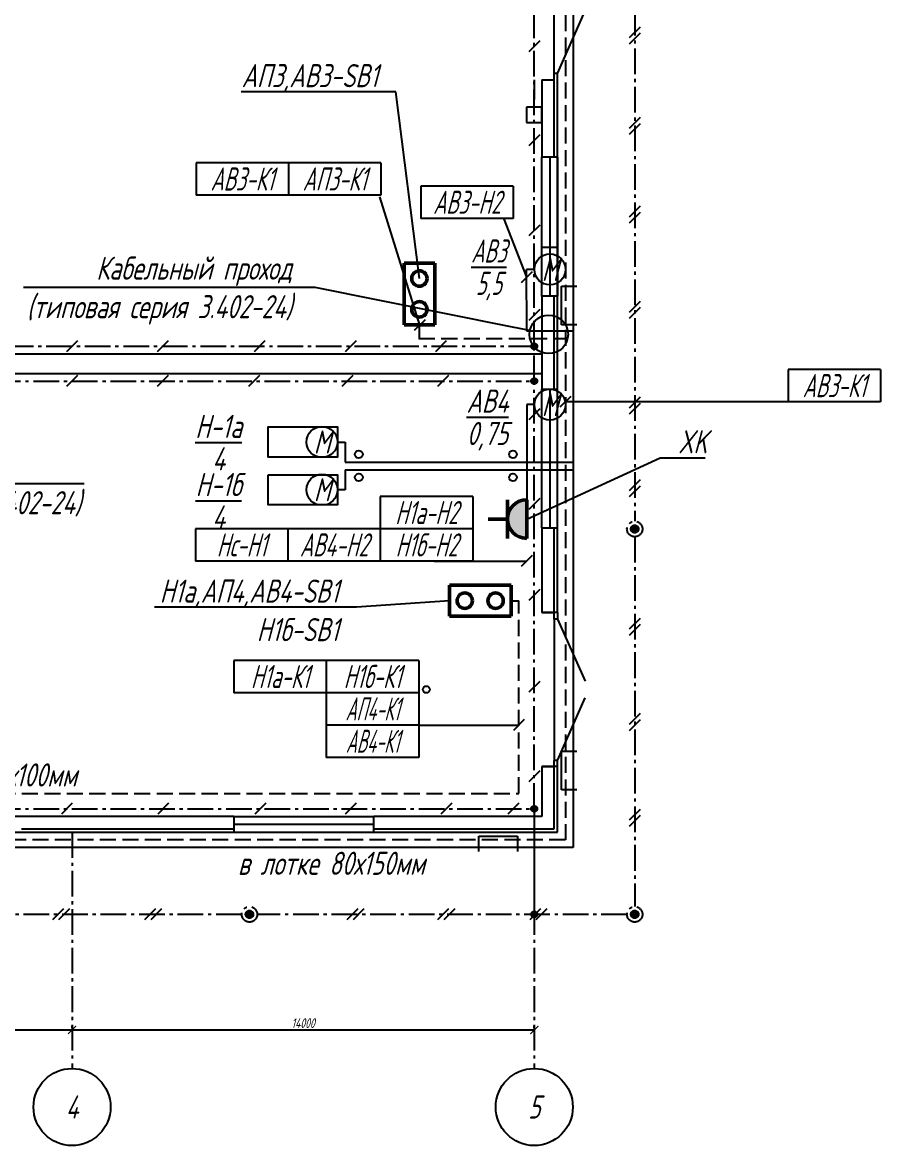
# Model space of a CAD drawing. Header units: millimetres. Extents: x 6735 to 13224, y -12144 to -9633.
# Drawn here: x 12677.1 to 12944.4, y -10766.3 to -10416.5 of the extents above; entities that cross this region are included whole.
import ezdxf
from ezdxf import colors
from ezdxf.entities.mleader import LeaderData, LeaderLine
from ezdxf.enums import TextEntityAlignment as Align
from ezdxf.math import Vec2, Vec3

# ---------------------------------------------------------------- set-up
doc = ezdxf.new("R2010")
doc.units = ezdxf.units.MM
doc.linetypes.add('gost5', pattern=[7, 5, -2, 0])
doc.linetypes.add('gost6', pattern=[12, 8, -1.5, 1, -1.5])
doc.layers.get('Defpoints').update_dxf_attribs({"color": 33})
for name, color, linetype, lineweight in [('Заземление (Вновь)', 6, 'gost6', 50), ('КаБель контрольный (Вновь)', 142, 'gost5', 60), ('КаБель силовой (Вновь)', 1, 'Continuous', 60), ('Линия выноска', 137, 'Continuous', 25), ('Осевая', 4, 'gost6', 25), ('Размерная', 4, 'Continuous', 25), ('Рамка тонкая', 5, 'Continuous', 25), ('Строительный', 251, 'Continuous', 13), ('Текст', 2, 'Continuous', 25), ('Эл. аппараты (Вновь)', 93, 'Continuous', 50), ('ЭлектрооБорудование (Вновь)', 160, 'Continuous', 60)]:
    doc.layers.add(name, color=color, linetype=linetype, lineweight=lineweight)
doc.styles.add('Simplex', font='simplex.shx', dxfattribs={"width": 0.7, "oblique": 15})
doc.dimstyles.new('ISO-25', dxfattribs={"dimtxt": 3, "dimasz": 2.5, "dimexe": 1.25, "dimexo": 0.625, "dimtad": 1, "dimtxsty": 'Simplex', "dimcen": 2.5, "dimclrt": 2, "dimadec": 0, "dimazin": 0, "dimtfac": 1, "dimtmove": 0, "dimatfit": 3, "dimfxl": 1, "dimarcsym": 0})

# ---------------------------------------------------------------- blocks, each defined once
blk = doc.blocks.new('_ArchTick')
at = {"color": 0, "linetype": 'ByBlock', "const_width": 0.15}
blk.add_lwpolyline([(-0.5, -0.5), (0.5, 0.5)], dxfattribs=at)
blk = doc.blocks.new('*D525')
at = {"layer": 'Defpoints', "color": 0, "transparency": 16777216}
for p in [(12548.5, -10730.26), (12692.5, -10730.26), (12692.5, -10730.26)]:
    blk.add_point(p, dxfattribs=at)
at = {"layer": 'Размерная', "color": 0, "lineweight": -2, "transparency": 16777216}
for p, q in [((12548.5, -10730.26), (12692.5, -10730.26)), ((12692.5, -10729.64), (12692.5, -10729.01)), ((12548.5, -10730.89), (12548.5, -10731.51))]:
    blk.add_line(p, q, dxfattribs=at)
at = {"layer": 'Размерная', "color": 0, "lineweight": -2, "transparency": 16777216, "xscale": 2.5, "yscale": 2.5, "zscale": 2.5, "rotation": 180}
blk.add_blockref('_ArchTick', (12548.5, -10730.26), dxfattribs=at)
at = {"layer": 'Размерная', "color": 0, "lineweight": -2, "transparency": 16777216, "xscale": 2.5, "yscale": 2.5, "zscale": 2.5}
blk.add_blockref('_ArchTick', (12692.5, -10730.26), dxfattribs=at)
at = {"layer": 'Размерная', "color": 2, "lineweight": 25, "transparency": 16777216, "insert": (12620.5, -10728.14), "char_height": 3, "attachment_point": 5, "style": 'Simplex'}
blk.add_mtext('14000', dxfattribs=at)
blk = doc.blocks.new('*D526')
at = {"layer": 'Defpoints', "color": 0, "transparency": 16777216}
for p in [(12692.5, -10730.26), (12836.5, -10730.26), (12836.5, -10730.26)]:
    blk.add_point(p, dxfattribs=at)
at = {"layer": 'Размерная', "color": 0, "lineweight": -2, "transparency": 16777216}
for p, q in [((12692.5, -10730.26), (12836.5, -10730.26)), ((12836.5, -10729.64), (12836.5, -10729.01)), ((12692.5, -10730.89), (12692.5, -10731.51))]:
    blk.add_line(p, q, dxfattribs=at)
at = {"layer": 'Размерная', "color": 0, "lineweight": -2, "transparency": 16777216, "xscale": 2.5, "yscale": 2.5, "zscale": 2.5, "rotation": 180}
blk.add_blockref('_ArchTick', (12692.5, -10730.26), dxfattribs=at)
at = {"layer": 'Размерная', "color": 0, "lineweight": -2, "transparency": 16777216, "xscale": 2.5, "yscale": 2.5, "zscale": 2.5}
blk.add_blockref('_ArchTick', (12836.5, -10730.26), dxfattribs=at)
at = {"layer": 'Размерная', "color": 2, "lineweight": 25, "transparency": 16777216, "insert": (12764.5, -10728.14), "char_height": 3, "attachment_point": 5, "style": 'Simplex'}
blk.add_mtext('14000', dxfattribs=at)
blk = doc.blocks.new('A$C11954CC4')
at = {"layer": 'Линия выноска', "color": 161}
for p, q in [((12, 4.2), (0, 4.2)), ((0, 4.2), (0, 0)), ((12, 4.2), (12, 0)), ((12, 0), (0, 0))]:
    blk.add_line(p, q, dxfattribs=at)
blk = doc.blocks.new('A$C629C7F59')
at = {"layer": 'Эл. аппараты (Вновь)'}
for p, q in [((0, 8), (0, 0)), ((4, 8), (0, 8)), ((4, 0), (4, 8)), ((0, 0), (4, 0))]:
    blk.add_line(p, q, dxfattribs=at)
for centre in [(2, 6), (2, 2)]:
    blk.add_circle(centre, 1, dxfattribs=at)
blk = doc.blocks.new('_None')
blk = doc.blocks.new('A$C1733719F')
at = {"layer": 'Эл. аппараты (Вновь)'}
blk.add_hatch(color=256, dxfattribs=at).paths.add_polyline_path([(0, 0), (5, 0, 1)])
for p, q in [((2.5, 2.5), (2.5, 5)), ((0, 2.5), (5, 2.5)), ((0, 0), (5, 0))]:
    blk.add_line(p, q, dxfattribs=at)
blk.add_arc((2.5, 0), 2.5, 0, 180, dxfattribs=at)
blk = doc.blocks.new('A$C710D2D3C')
at = {"layer": 'Рамка тонкая'}
for p, q in [((0, 0), (0, 2)), ((0, 2), (5, 2)), ((5, 2), (5, 0))]:
    blk.add_line(p, q, dxfattribs=at)
blk = doc.blocks.new('_DotBlank')
at = {"color": 0, "linetype": 'ByBlock', "lineweight": -2}
blk.add_line((-0.5, 0), (-1, 0), dxfattribs=at)
blk.add_circle((0, 0), 0.5, dxfattribs=at)

msp = doc.modelspace()

# ---------------------------------------------------------------- hatches: boundary and pattern name
at = {"layer": 'Заземление (Вновь)', "lineweight": 25}
h = msp.add_hatch(color=256, dxfattribs=at)
h.paths.add_polyline_path([(12836.49105, -10516.42112), (12836.49105, -10517.38112), (12837.45105, -10517.38112, 0.414213562)])
h.paths.add_polyline_path([(12836.49105, -10516.42112, 0.414213562), (12835.53105, -10517.38112), (12836.49105, -10517.38112)])
h.paths.add_polyline_path([(12837.45105, -10517.38112), (12836.49105, -10517.38112), (12835.53105, -10517.38112, 1)])
h = msp.add_hatch(color=256, dxfattribs=at)
h.paths.add_polyline_path([(12836.49105, -10527.22112), (12836.49105, -10528.18112), (12837.45105, -10528.18112, 0.414213562)])
h.paths.add_polyline_path([(12836.49105, -10527.22112, 0.414213562), (12835.53105, -10528.18112), (12836.49105, -10528.18112)])
h.paths.add_polyline_path([(12837.45105, -10528.18112), (12836.49105, -10528.18112), (12835.53105, -10528.18112, 1)])
for points in [[(12868.98705, -10574.26112, 1), (12866.58705, -10574.26112, 1)], [(12748.98705, -10694.26112, 1), (12746.58705, -10694.26112, 1)], [(12868.98705, -10694.26112, 1), (12866.58705, -10694.26112, 1)]]:
    msp.add_hatch(color=256, dxfattribs=at).paths.add_polyline_path(points)
h = msp.add_hatch(color=256, dxfattribs=at)
h.paths.add_polyline_path([(12836.49105, -10660.42112), (12836.49105, -10661.38112), (12837.45105, -10661.38112, 0.414213562)])
h.paths.add_polyline_path([(12836.49105, -10660.42112, 0.414213562), (12835.53105, -10661.38112), (12836.49105, -10661.38112)])
h.paths.add_polyline_path([(12837.45105, -10661.38112), (12836.49105, -10661.38112), (12835.53105, -10661.38112, 1)])
h = msp.add_hatch(color=256, dxfattribs=at)
h.paths.add_polyline_path([(12836.49105, -10693.30112), (12836.49105, -10694.26112), (12837.45105, -10694.26112, 0.414213562)])
h.paths.add_polyline_path([(12836.49105, -10693.30112, 0.414213562), (12835.53105, -10694.26112), (12836.49105, -10694.26112)])
h.paths.add_polyline_path([(12837.45105, -10694.26112), (12836.49105, -10694.26112), (12835.53105, -10694.26112, 1)])

# ---------------------------------------------------------------- linework, layer by layer
for p, q in [((12836.49105, -10517.38112), (12836.49105, -10301.42912)), ((12867.78705, -10412.59712), (12867.78705, -10571.86112)), ((12869.48411, -10417.954), (12866.08999, -10421.34812)), ((12838.18811, -10422.2657), (12834.79399, -10425.65981)), ((12869.48411, -10419.874), (12866.08999, -10423.26812)), ((12869.48411, -10446.1331), (12866.08999, -10449.52721)), ((12869.48411, -10448.0531), (12866.08999, -10451.44721)), ((12838.18811, -10451.54329), (12834.79399, -10454.93741)), ((12869.48411, -10473.72924), (12866.08999, -10477.12335)), ((12869.48411, -10475.64924), (12866.08999, -10479.04335)), ((12838.18811, -10479.58463), (12834.79399, -10482.97875)), ((12838.18811, -10505.88271), (12834.79399, -10509.27683)), ((12869.48411, -10503.3994), (12866.08999, -10506.79351)), ((12869.48411, -10505.3194), (12866.08999, -10508.71351)), ((12694.18811, -10515.68406), (12690.79399, -10519.07817)), ((12722.43959, -10515.68406), (12719.04548, -10519.07817)), ((12752.59479, -10515.68406), (12749.20068, -10519.07817)), ((12781.01671, -10515.68406), (12777.6226, -10519.07817)), ((12809.09232, -10515.68406), (12805.69821, -10519.07817)), ((12836.49105, -10517.38112), (12548.49105, -10517.38112)), ((12836.49105, -10528.18112), (12836.49105, -10517.38112)), ((12694.18811, -10526.48406), (12690.79399, -10529.87817)), ((12722.43959, -10526.48406), (12719.04548, -10529.87817)), ((12750.86175, -10526.48406), (12747.46764, -10529.87817)), ((12779.97704, -10526.48406), (12776.58293, -10529.87817)), ((12809.78544, -10526.48406), (12806.39133, -10529.87817)), ((12548.49105, -10528.18112), (12836.49105, -10528.18112)), ((12836.49105, -10661.38112), (12836.49105, -10528.18112)), ((12869.48411, -10533.20793), (12866.08999, -10536.60204)), ((12838.18811, -10536.8539), (12834.79399, -10540.24801)), ((12869.48411, -10535.12793), (12866.08999, -10538.52204)), ((12869.48411, -10558.96535), (12866.08999, -10562.35946)), ((12869.48411, -10560.88535), (12866.08999, -10564.27946)), ((12838.18811, -10564.75038), (12834.79399, -10568.14449)), ((12867.78705, -10576.66112), (12867.78705, -10691.86112)), ((12838.18811, -10593.08406), (12834.79399, -10596.47817)), ((12869.48411, -10602.08573), (12866.08999, -10605.47984)), ((12869.48411, -10604.00573), (12866.08999, -10607.39984)), ((12838.18811, -10621.70941), (12834.79399, -10625.10353)), ((12869.48411, -10631.75589), (12866.08999, -10635.15001)), ((12869.48411, -10633.67589), (12866.08999, -10637.07001)), ((12838.18811, -10649.6058), (12834.79399, -10652.99992)), ((12692.58651, -10659.68406), (12689.1924, -10663.07817)), ((12722.59198, -10659.68406), (12719.19787, -10663.07817)), ((12752.87349, -10659.68406), (12749.47937, -10663.07817)), ((12781.02251, -10659.68406), (12777.6284, -10663.07817)), ((12810.77078, -10659.68406), (12807.37667, -10663.07817)), ((12831.66912, -10659.68406), (12828.275, -10663.07817)), ((12548.49105, -10661.38112), (12836.49105, -10661.38112)), ((12836.49105, -10661.38112), (12836.49105, -10694.26112)), ((12869.48411, -10661.56442), (12866.08999, -10664.95853)), ((12869.48411, -10663.48442), (12866.08999, -10666.87853)), ((12745.38705, -10694.26112), (12630.18705, -10694.26112)), ((12689.80038, -10692.56406), (12686.40627, -10695.95817)), ((12691.72038, -10692.56406), (12688.32627, -10695.95817)), ((12718.48506, -10692.56406), (12715.09095, -10695.95817)), ((12720.40506, -10692.56406), (12717.01095, -10695.95817)), ((12865.38705, -10694.26112), (12750.18705, -10694.26112)), ((12781.51684, -10692.56406), (12778.12272, -10695.95817)), ((12783.43684, -10692.56406), (12780.04272, -10695.95817)), ((12809.80038, -10692.56406), (12806.40627, -10695.95817)), ((12811.72038, -10692.56406), (12808.32627, -10695.95817)), ((12838.48506, -10692.56406), (12835.09095, -10695.95817)), ((12840.40506, -10692.56406), (12837.01095, -10695.95817))]:
    msp.add_line(p, q, dxfattribs=at)
for centre, radius in [((12836.49105, -10517.38112), 0.96), ((12836.49105, -10528.18112), 0.96), ((12867.78705, -10574.26112), 2.4), ((12867.78705, -10574.26112), 1.2), ((12836.49105, -10661.38112), 0.96), ((12747.78705, -10694.26112), 2.4), ((12867.78705, -10694.26112), 2.4), ((12747.78705, -10694.26112), 1.2), ((12836.49105, -10694.26112), 0.96), ((12867.78705, -10694.26112), 1.2)]:
    msp.add_circle(centre, radius, dxfattribs=at)
at = {"layer": 'КаБель контрольный (Вновь)', "lineweight": 25}
for p, q in [((12846.18705, -10288.22912), (12846.18705, -10671.07712)), ((12800.78453, -10515.01993), (12800.76774, -10510.78255)), ((12800.54227, -10514.98112), (12846.18705, -10514.98112)), ((12829.25301, -10596.58112), (12831.73702, -10596.58112)), ((12831.73702, -10656.58112), (12831.73702, -10596.58112)), ((12550.89105, -10656.58112), (12831.73702, -10656.58112)), ((12846.18705, -10671.07712), (12550.89105, -10671.07712))]:
    msp.add_line(p, q, dxfattribs=at)
at = {"layer": 'КаБель силовой (Вновь)', "lineweight": 25}
for p, q in [((12848.58705, -10143.78567), (12848.58705, -10673.47712)), ((12836.53702, -10493.40785), (12834.09105, -10493.40785)), ((12834.17103, -10512.52706), (12834.09516, -10493.39464)), ((12834.09105, -10512.58112), (12848.58705, -10512.58112)), ((12836.53702, -10535.51056), (12834.13702, -10535.51056)), ((12834.13702, -10535.51056), (12834.20237, -10571.13892)), ((12775.20531, -10547.16639), (12777.60531, -10547.16639)), ((12777.60531, -10547.16639), (12777.60531, -10553.40106)), ((12777.60531, -10553.40106), (12848.47924, -10553.42015)), ((12777.60531, -10555.80106), (12777.60531, -10562.03574)), ((12777.60531, -10555.80106), (12848.58941, -10555.84158)), ((12777.60531, -10562.03574), (12775.20531, -10562.03574)), ((12848.58705, -10673.47712), (12553.29105, -10673.47712))]:
    msp.add_line(p, q, dxfattribs=at)
for centre in [(12781.84818, -10551.00106), (12829.84818, -10551.00106), (12781.84818, -10558.20106), (12829.84818, -10558.20106)]:
    msp.add_circle(centre, 1.2, dxfattribs=at)
at = {"layer": 'Линия выноска', "color": 161, "lineweight": 25}
for p, q in [((12788.28328, -10470.81725), (12800.76774, -10510.78255)), ((12826.89105, -10477.49807), (12834.11421, -10495.85954)), ((12835.81127, -10494.16248), (12832.41716, -10497.5566)), ((12802.4648, -10509.0855), (12799.07068, -10512.47961)), ((12847.88432, -10532.96406), (12844.49021, -10536.35817)), ((12915.78705, -10534.66112), (12846.18705, -10534.66112)), ((12835.83407, -10582.55656), (12832.43996, -10585.95067)), ((12805.33702, -10584.25361), (12834.13702, -10584.25361)), ((12800.49105, -10635.32943), (12831.69105, -10635.32943)), ((12833.38811, -10633.63238), (12829.99399, -10637.02649))]:
    msp.add_line(p, q, dxfattribs=at)
at = {"layer": 'Осевая', "lineweight": 25}
for p, q in [((12692.50216, -10668.67712), (12692.50216, -10742.26112)), ((12836.50216, -10668.67712), (12836.50216, -10742.26112))]:
    msp.add_line(p, q, dxfattribs=at)
at = {"layer": 'Рамка тонкая', "lineweight": 25}
for centre in [(12692.50216, -10754.26112), (12836.50216, -10754.26112)]:
    msp.add_circle(centre, 12, dxfattribs=at)
at = {"layer": 'Строительный', "lineweight": 25, "ltscale": 100}
for p, q in [((12842.73105, -10432.38431), (12842.73105, -10388.36259)), ((12843.78705, -10432.38431), (12852.33591, -10412.88191)), ((12842.73105, -10458.50448), (12842.73105, -10432.38431)), ((12843.78705, -10432.38431), (12842.73105, -10432.38431)), ((12843.78705, -10434.50448), (12843.78705, -10432.38431)), ((12836.50216, -10434.37746), (12836.50216, -10440.46709)), ((12838.89105, -10434.37746), (12838.89105, -10458.50448)), ((12838.89105, -10434.37746), (12842.73105, -10434.37746)), ((12843.78705, -10458.50448), (12843.78705, -10434.37746)), ((12838.89105, -10442.86709), (12834.09105, -10442.86709)), ((12834.09105, -10442.86709), (12834.09105, -10447.66709)), ((12838.89105, -10447.66709), (12838.89105, -10442.86709)), ((12834.09105, -10447.66709), (12838.89105, -10447.66709)), ((12838.89105, -10501.70448), (12838.89105, -10458.50448)), ((12843.78705, -10458.50448), (12838.89105, -10458.50448)), ((12841.33905, -10458.50448), (12841.33905, -10501.70448)), ((12843.78705, -10501.70448), (12843.78705, -10458.50448)), ((12843.78705, -10458.50448), (12843.78705, -10501.70448)), ((12843.78705, -10486.58448), (12838.89105, -10486.58448)), ((12838.89105, -10501.70448), (12838.89105, -10530.69663)), ((12843.78705, -10501.70448), (12838.89105, -10501.70448)), ((12842.73105, -10530.69663), (12842.73105, -10501.70448)), ((12843.78705, -10530.69663), (12843.78705, -10501.70448)), ((12838.89105, -10519.78112), (12524.49105, -10519.78112)), ((12546.07993, -10525.78112), (12838.87993, -10525.78112)), ((12838.89105, -10573.89663), (12838.89105, -10530.69663)), ((12838.89105, -10530.69663), (12843.78705, -10530.69663)), ((12841.33905, -10530.69663), (12841.33905, -10573.89663)), ((12843.78705, -10573.89663), (12843.78705, -10530.69663)), ((12838.89105, -10573.89663), (12838.89105, -10600.24112)), ((12838.89105, -10573.89663), (12843.78705, -10573.89663)), ((12842.73105, -10602.36129), (12842.73105, -10573.89663)), ((12843.78705, -10600.24112), (12843.78705, -10573.89663)), ((12838.89105, -10592.60149), (12838.89105, -10593.80149)), ((12843.78705, -10600.24112), (12838.89105, -10600.24112)), ((12838.89105, -10600.24112), (12842.73105, -10600.24112)), ((12843.78705, -10600.24112), (12843.78705, -10602.36129)), ((12843.78705, -10602.36129), (12842.73105, -10602.36129)), ((12842.73105, -10602.36129), (12842.73105, -10646.38301)), ((12843.78705, -10602.36129), (12852.33591, -10621.60162)), ((12843.78705, -10646.38301), (12852.33591, -10626.88062)), ((12842.73105, -10667.62112), (12842.73105, -10646.38301)), ((12843.78705, -10646.38301), (12842.73105, -10646.38301)), ((12843.78705, -10648.50318), (12843.78705, -10646.38301)), ((12838.89105, -10648.24112), (12838.89105, -10663.78112)), ((12843.78705, -10648.24112), (12838.89105, -10648.24112)), ((12838.89105, -10648.24112), (12842.73105, -10648.24112)), ((12843.78705, -10668.67712), (12843.78705, -10648.24112)), ((12742.90216, -10663.78112), (12642.10178, -10663.78112)), ((12742.90216, -10663.78112), (12742.90216, -10668.67712)), ((12742.90216, -10663.78112), (12786.52495, -10663.78112)), ((12838.89105, -10663.78112), (12786.52495, -10663.78112)), ((12786.52495, -10668.67712), (12786.52495, -10663.78112)), ((12742.90216, -10666.22912), (12786.52495, -10666.22912)), ((12642.10178, -10668.67712), (12742.90216, -10668.67712)), ((12676.7435, -10667.62112), (12742.90216, -10667.62112)), ((12742.90216, -10668.67712), (12786.52495, -10668.67712)), ((12786.52495, -10667.62112), (12842.73105, -10667.62112)), ((12786.52495, -10668.67712), (12843.78705, -10668.67712))]:
    msp.add_line(p, q, dxfattribs=at)
msp.add_circle((12802.89105, -10624.24112), 1.07403, dxfattribs=at)
at = {"layer": 'ЭлектрооБорудование (Вновь)', "linetype": 'ByBlock', "lineweight": 25, "ltscale": 0.7}
msp.add_lwpolyline([(12753.60531, -10549.59588), (12753.60531, -10542.48639), (12775.20531, -10542.48639), (12775.20531, -10551.84639), (12766.52866, -10551.84639)], dxfattribs=at)
for points in [[(12753.60531, -10542.48639), (12775.20531, -10542.48639), (12775.20531, -10551.84639), (12753.60531, -10551.84639)], [(12753.60531, -10557.35574), (12775.20531, -10557.35574), (12775.20531, -10566.71574), (12753.60531, -10566.71574)]]:
    msp.add_lwpolyline(points, close=True, dxfattribs=at)
at = {"layer": 'ЭлектрооБорудование (Вновь)', "lineweight": 25}
for centre in [(12841.37324, -10493.40785), (12841.37324, -10535.51056), (12770.36909, -10547.16639), (12770.36909, -10562.03574)]:
    msp.add_circle(centre, 4.83622, dxfattribs=at)

# ---------------------------------------------------------------- block references
at = {"lineweight": 25, "xscale": 2.4, "yscale": 2.4, "zscale": 2.4}
msp.add_blockref('A$C629C7F59', (12795.92225, -10510.65614), dxfattribs=at)
at = {"lineweight": 25, "xscale": 2.4, "yscale": 2.4, "zscale": 2.4, "rotation": 90}
for name, p in [('A$C1733719F', (12834.137, -10577.16608)), ('A$C629C7F59', (12829.25302, -10601.38132))]:
    msp.add_blockref(name, p, dxfattribs=at)
at = {"layer": 'КаБель силовой (Вновь)', "lineweight": 25, "xscale": 2.4, "yscale": 2.4, "zscale": 2.4}
for name, p in [('A$C11954CC4', (12731.12717, -10470.29804)), ('A$C11954CC4', (12759.92717, -10470.29804)), ('A$C11954CC4', (12801.14693, -10477.55255)), ('A$C11954CC4', (12915.57107, -10534.6527)), ('A$C11954CC4', (12788.53705, -10574.17358)), ('A$C11954CC4', (12730.93705, -10584.25358)), ('A$C11954CC4', (12759.73705, -10584.25358)), ('A$C11954CC4', (12788.53705, -10584.25358)), ('A$C11954CC4', (12742.89109, -10625.2494)), ('A$C11954CC4', (12771.69109, -10625.2494)), ('A$C11954CC4', (12771.69109, -10635.3294)), ('A$C11954CC4', (12771.69109, -10645.4094)), ('A$C710D2D3C', (12819.24947, -10674.67712))]:
    msp.add_blockref(name, p, dxfattribs=at)
at = {"layer": 'КаБель силовой (Вновь)', "lineweight": 25, "xscale": 2.4, "yscale": 2.4, "zscale": 2.4, "rotation": 90}
for p in [(12849.78705, -10510.65311), (12849.78705, -10655.48377)]:
    msp.add_blockref('A$C710D2D3C', p, dxfattribs=at)

# ---------------------------------------------------------------- texts
at = {"layer": 'Текст', "lineweight": 25, "style": 'Simplex', "oblique": 15, "width": 0.7}
for s, p in [('в лотке 80х100мм', (12636.01498, -10654.45563)), ('в лотке 80х150мм', (12744.156, -10681.96172))]:
    msp.add_text(s, height=7.2, dxfattribs=at).set_placement(p)
for s, p in [('4', (12692.50216, -10754.26112)), ('5', (12836.50216, -10754.26112))]:
    msp.add_text(s, height=7.2, dxfattribs=at).set_placement(p, align=Align.MIDDLE_CENTER)
at = {"layer": 'Текст', "lineweight": 25, "char_height": 7.2, "attachment_point": 5, "style": 'Simplex'}
for s, insert in [('{\\W0.6;АВ3-К1}', (12745.52714, -10465.25807)), ('{\\W0.6;АП3-К1}', (12774.32714, -10465.25807)), ('{\\W0.6;АВ3-Н2}', (12815.5469, -10472.51258)), ('\\A1;{\\W0.6;\\SАВ3/5,5;}', (12822.3333, -10492.70965)), ('{\\W0.6;АВ3-К1}', (12929.97103, -10529.61273)), ('\\A1;\\SАВ4/0,75;', (12821.91917, -10539.46739)), ('\\A1;\\SН-1а/4;', (12738.14665, -10547.34942)), ('\\A1;\\SН-1а/4;', (12738.15777, -10547.34942)), ('\\A1;\\SН-1б/4;', (12738.14665, -10565.45336)), ('\\A1;\\SН-1б/4;', (12738.15777, -10565.45336)), ('{\\W0.6;Н1а-Н2}', (12802.93702, -10569.13361)), ('{\\W0.6;Нс-Н1}', (12745.33702, -10579.21361)), ('{\\W0.6;АВ4-Н2}', (12774.13702, -10579.21361)), ('{\\W0.6;Н1б-Н2}', (12802.93702, -10579.21361)), ('{\\W0.6;Н1а-К1}', (12757.29105, -10620.20943)), ('{\\W0.6;Н1б-К1}', (12786.09105, -10620.20943)), ('{\\W0.5;АП4-К1}', (12786.09105, -10630.28943)), ('{\\W0.5;АВ4-К1}', (12786.09105, -10640.36943))]:
    msp.add_mtext_dynamic_manual_height_columns(s, width=3.5, gutter_width=12.5, heights=[0], dxfattribs=dict(at, insert=insert))
at = {"layer": 'ЭлектрооБорудование (Вновь)', "lineweight": 25, "char_height": 7.2, "attachment_point": 5, "style": 'Simplex'}
for insert in [(12841.37324, -10493.40785), (12841.37324, -10535.51056), (12770.36909, -10547.16639), (12770.36909, -10562.03574)]:
    msp.add_mtext_dynamic_manual_height_columns('М', width=3.0147096, gutter_width=12.5, heights=[0], dxfattribs=dict(at, insert=insert))

# ---------------------------------------------------------------- dimensions: what is measured, and where the dimension line sits
at = {"layer": 'Размерная', "lineweight": 25}
for base, p1, p2, picture, middle in [((12692.50216, -10730.26112), (12548.50216, -10730.26112), (12692.50216, -10730.26112), '*D525', (12620.50216, -10728.13612)), ((12836.50216, -10730.26112), (12692.50216, -10730.26112), (12836.50216, -10730.26112), '*D526', (12764.50216, -10728.13612))]:
    dim = msp.add_linear_dim(base=base, p1=p1, p2=p2, dimstyle='ISO-25', override={"dimlfac": 100, "dimrnd": 1000, "dimblk1": 'ArchTick', "dimblk2": 'ArchTick', "dimsah": 1}, dxfattribs=at)
    dim.commit()
    dim.dimension.update_dxf_attribs({"geometry": picture, "text_midpoint": middle})

# ---------------------------------------------------------------- leaders
at = {"layer": 'Линия выноска', "lineweight": 25}
ml = msp.add_multileader_mtext('Standard', dxfattribs=at)
ml.set_content('АП3,АВ3-SB1', color=2, style='Simplex')
ml.set_leader_properties()
ml.set_arrow_properties(name='NONE')
ml.build(insert=Vec2(0, 0))
ml.multileader.update_dxf_attribs({"text_left_attachment_type": 6, "text_right_attachment_type": 6, "dogleg_length": 0.62405, "arrow_head_size": 1.44})
ctx = ml.context
ctx.base_point, ctx.char_height, ctx.arrow_head_size, ctx.landing_gap_size, ctx.plane_origin = Vec3(12732.86205, -10438.11343), 7.2, 1.44, 4.8, Vec3(12698.25297, -10433.73913)
ctx.left_attachment, ctx.right_attachment, ctx.text_align_type = 6, 6, 2
notes = []
notes.append((ctx, [(1, (1, 1, 0), (12793.38014, -10438.11343), (-1, 0), 0.74886, [(0, [(12800.72245, -10496.25614)], 0, [])])]))
ctx.mtext.insert, ctx.mtext.alignment, ctx.mtext.flow_direction = Vec3(12787.83128, -10429.47343), 3, 5
ml = msp.add_multileader_mtext('Standard', dxfattribs=at)
ml.set_content('Кабельный проход\\P(типовая серия 3.402-24)', color=2, style='Simplex')
ml.set_leader_properties()
ml.set_arrow_properties(name='DOTBLANK')
ml.build(insert=Vec2(0, 0))
ml.multileader.update_dxf_attribs({"text_left_attachment_type": 6, "text_right_attachment_type": 6, "dogleg_length": 1, "arrow_head_size": 12})
ctx = ml.context
ctx.base_point, ctx.char_height, ctx.arrow_head_size, ctx.landing_gap_size, ctx.plane_origin = Vec3(12648.59983, -10499.01715), 7.2, 12, 4.8, Vec3(12578.47996, -10380.14284)
ctx.left_attachment, ctx.right_attachment, ctx.text_align_type = 6, 6, 2
notes.append((ctx, [(0, (1, 1, 0), (12768.20598, -10499.01715), (-1, 0), 2.4, [(0, [(12841.01234, -10513.64936)], 0, [])])]))
ctx.mtext.insert, ctx.mtext.alignment, ctx.mtext.flow_direction = Vec3(12761.00598, -10489.41715), 3, 5
ml = msp.add_multileader_mtext('Standard', dxfattribs=at)
ml.set_content('XK', color=2, style='Simplex')
ml.set_leader_properties()
ml.set_arrow_properties(name='NONE')
ml.build(insert=Vec2(0, 0))
ml.multileader.update_dxf_attribs({"text_left_attachment_type": 6, "text_right_attachment_type": 6, "dogleg_length": 0.62405, "arrow_head_size": 1.44})
ctx = ml.context
ctx.base_point, ctx.char_height, ctx.arrow_head_size, ctx.landing_gap_size, ctx.plane_origin = Vec3(12876.51954, -10552.12949), 7.2, 1.44, 4.8, Vec3(12862.77715, -10542.76767)
ctx.left_attachment, ctx.right_attachment = 6, 6
notes.append((ctx, [(0, (1, 1, 0), (12875.77068, -10552.12949), (1, 0), 0.74886, [(0, [(12834.13702, -10571.16594)], 0, [])])]))
ctx.mtext.insert, ctx.mtext.flow_direction = Vec3(12881.31954, -10543.48949), 5
ml = msp.add_multileader_mtext('Standard', dxfattribs=at)
ml.set_content('Кабельный проход\\P(типовая серия 3.402-24)', color=2, style='Simplex')
ml.set_leader_properties()
ml.set_arrow_properties(name='DOTBLANK')
ml.build(insert=Vec2(0, 0))
ml.multileader.update_dxf_attribs({"text_left_attachment_type": 6, "text_right_attachment_type": 6, "dogleg_length": 1, "arrow_head_size": 12})
ctx = ml.context
ctx.base_point, ctx.char_height, ctx.arrow_head_size, ctx.landing_gap_size, ctx.plane_origin = Vec3(12607.90016, -10560.06378), 7.2, 12, 4.8, Vec3(12537.78029, -10441.18946)
ctx.left_attachment, ctx.right_attachment = 6, 6
notes.append((ctx, [(1, (1, 1, 0), (12605.50016, -10560.06378), (1, 0), 2.4, [(0, [(12552.12247, -10665.99953)], 0, [])])]))
ctx.mtext.insert, ctx.mtext.flow_direction = Vec3(12612.70016, -10550.46378), 5
ml = msp.add_multileader_mtext('Standard', dxfattribs=at)
ml.set_content('Н1а,АП4,АВ4-SB1\\PН1б-SB1', color=2, style='Simplex')
ml.set_leader_properties()
ml.set_arrow_properties(name='NONE')
ml.build(insert=Vec2(0, 0))
ml.multileader.update_dxf_attribs({"text_left_attachment_type": 6, "text_right_attachment_type": 6, "dogleg_length": 0.62405, "arrow_head_size": 1.44})
ctx = ml.context
ctx.base_point, ctx.char_height, ctx.arrow_head_size, ctx.landing_gap_size, ctx.plane_origin = Vec3(12705.25266, -10598.62927), 7.2, 1.44, 4.8, Vec3(12698.29894, -10580.98876)
ctx.left_attachment, ctx.right_attachment, ctx.text_align_type = 6, 6, 2
notes.append((ctx, [(1, (1, 1, 0), (12781.13075, -10598.62927), (-1, 0), 0.74886, [(0, [(12810.05301, -10596.58112)], 0, [])])]))
ctx.mtext.insert, ctx.mtext.alignment, ctx.mtext.flow_direction = Vec3(12775.5819, -10589.98927), 3, 5
for ctx, leaders in notes:
    for number, flags, end, landing, length, lines in leaders:
        leader = LeaderData()
        leader.index, (leader.has_last_leader_line, leader.has_dogleg_vector, leader.attachment_direction) = number, flags
        leader.last_leader_point, leader.dogleg_vector, leader.dogleg_length = Vec3(end), Vec3(landing), length
        for number, points, colour, breaks in lines:
            line = LeaderLine()
            line.index, line.vertices, line.color, line.breaks = number, Vec3.list(points), colors.encode_raw_color(colour), breaks
            leader.lines.append(line)
        ctx.leaders.append(leader)

doc.saveas('drawing.dxf')
